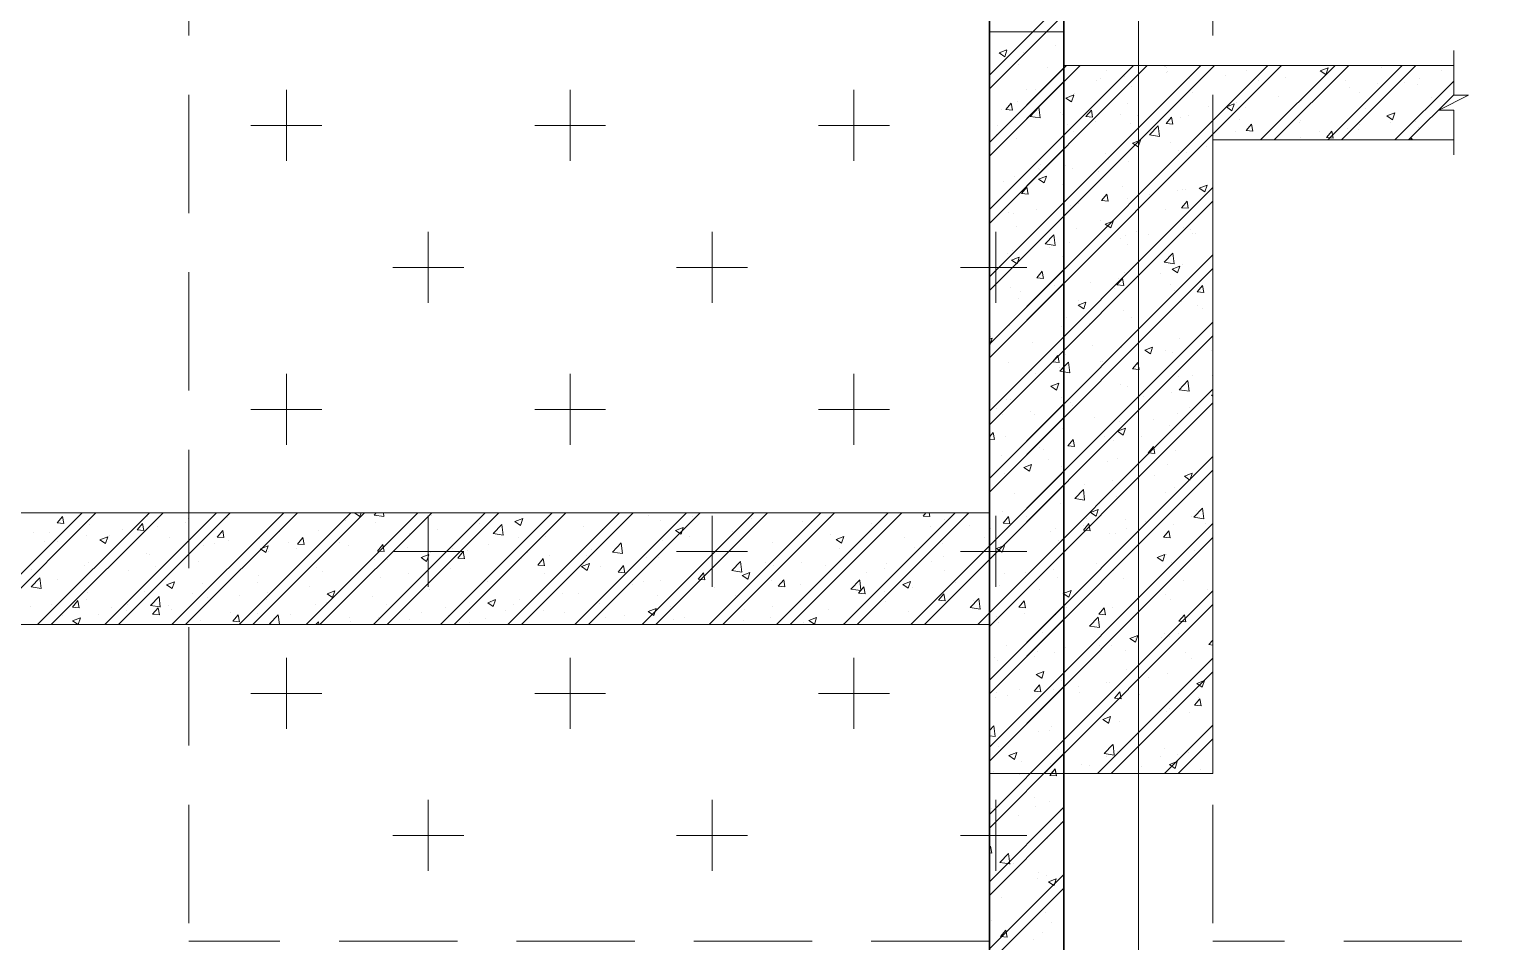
# Model space of a CAD drawing. Header units: millimetres. Extents: x 115500 to 206800, y -6300 to 53700.
# Drawn here: x 135423 to 139391, y 24100 to 26546 of the extents above; entities that cross this region are included whole.
import ezdxf

# ---------------------------------------------------------------- set-up
doc = ezdxf.new("R2010")
doc.units = ezdxf.units.MM
doc.linetypes.add('HIDDEN2', pattern=[4.7625, 3.175, -1.5875])
for name, color, linetype, lineweight in [('NDC_S_BEAM', 3, 'HIDDEN2', 20), ('NDC_S_DIM', 1, 'Continuous', 15), ('NDC_S_HATCH MATERIAL', 8, 'Continuous', 13), ('NDC_S_SLAB', 2, 'Continuous', 20), ('NDC_S_WALL', 6, 'Continuous', 35)]:
    doc.layers.add(name, color=color, linetype=linetype, lineweight=lineweight)

msp = doc.modelspace()

# ---------------------------------------------------------------- linework, layer by layer
at = {"layer": 'NDC_S_BEAM', "ltscale": 100}
for p, q in [((135850, 27800), (135850, 24100)), ((138000, 27800), (138000, 24100)), ((138600, 27800), (138600, 24100)), ((138000, 24100), (135850, 24100)), ((141650, 24100), (138600, 24100))]:
    msp.add_line(p, q, dxfattribs=at)
at = {"layer": 'NDC_S_DIM', "ltscale": 100}
for p, q in [((138200, 26539.8), (138000, 26539.8)), ((138000, 26539.8), (138000, 25249.8)), ((138200, 26449.8), (138200, 26539.8)), ((139246.5, 26369.8), (139246.5, 26489.8)), ((139246.5, 26449.8), (138200, 26449.8)), ((139206.5, 26329.8), (139286.5, 26369.8)), ((139286.5, 26369.8), (139246.5, 26369.8)), ((139246.5, 26329.8), (139206.5, 26329.8)), ((139246.5, 26209.8), (139246.5, 26329.8)), ((138600, 24549.8), (138600, 26249.8)), ((138600, 26249.8), (139246.5, 26249.8)), ((138000, 25249.8), (132500, 25249.8)), ((132300, 24949.8), (138000, 24949.8)), ((138000, 24949.8), (138000, 24549.8)), ((138000, 24549.8), (138600, 24549.8))]:
    msp.add_line(p, q, dxfattribs=at)
at = {"layer": 'NDC_S_HATCH MATERIAL', "linetype": 'Continuous', "ltscale": 100}
for p, q in [((138000, 26423.5), (138200, 26623.5)), ((138000, 26386.7), (138200, 26586.7)), ((138000, 26386.7), (138153, 26539.8)), ((138000, 26423.5), (138116.3, 26539.8)), ((138026, 26483.2), (138047, 26491.3)), ((138026, 26483.2), (138047, 26491.3)), ((138026, 26483.2), (138040.9, 26473.1)), ((138026, 26483.2), (138040.9, 26473.1)), ((138040.9, 26473), (138047, 26491.1)), ((138040.9, 26473), (138047, 26491.1)), ((138064, 26487.3), (138064, 26487.3)), ((138064, 26487.3), (138064, 26487.3)), ((138091.4, 26483.9), (138091.4, 26483.9)), ((138091.4, 26483.9), (138091.4, 26483.9)), ((138177.7, 26502.3), (138177.7, 26502.3)), ((138177.7, 26502.3), (138177.7, 26502.3)), ((138000, 26206.4), (138243.3, 26449.8)), ((138000, 26026.1), (138423.6, 26449.8)), ((138000, 25845.8), (138604, 26449.8)), ((138000, 25665.5), (138784.3, 26449.8)), ((138000, 26243.2), (138206.6, 26449.8)), ((138000, 26062.9), (138386.9, 26449.8)), ((138000, 25882.5), (138567.2, 26449.8)), ((138000, 25702.2), (138747.5, 26449.8)), ((138000, 26243.2), (138200, 26443.2)), ((138079.2, 26452.4), (138079.2, 26452.4)), ((138079.2, 26452.4), (138079.2, 26452.4)), ((138154.7, 26443.6), (138154.7, 26443.6)), ((138154.7, 26443.6), (138154.7, 26443.6)), ((138314.8, 26436.8), (138314.8, 26436.8)), ((138471.1, 26449.8), (138472, 26449.1)), ((138472.1, 26449), (138472.3, 26449.8)), ((138474.3, 26444.2), (138474.3, 26444.2)), ((138475, 26430), (138475, 26430)), ((138476.9, 26433.8), (138476.9, 26433.8)), ((138691, 26436.5), (138691, 26436.5)), ((138727.8, 26249.8), (138927.8, 26449.8)), ((138764.6, 26249.8), (138964.6, 26449.8)), ((138888.3, 26435.1), (138909.3, 26443.2)), ((138888.3, 26435.1), (138903.2, 26425.1)), ((138896.1, 26438.3), (138896.1, 26438.3)), ((138903.2, 26425), (138909.3, 26443.1)), ((138908.1, 26249.8), (139108.1, 26449.8)), ((138944.9, 26249.8), (139144.9, 26449.8)), ((139052.3, 26443.3), (139052.3, 26443.3)), ((139212.5, 26436.5), (139212.5, 26436.5)), ((138000, 26206.4), (138200, 26406.4)), ((138288.2, 26408.9), (138288.2, 26408.9)), ((138299.4, 26414.1), (138299.4, 26414.1)), ((138363.3, 26418.8), (138363.3, 26418.8)), ((138381.1, 26392.9), (138381.1, 26392.9)), ((138536.9, 26415.4), (138536.9, 26415.4)), ((138635.1, 26423.3), (138635.1, 26423.3)), ((138721.2, 26408.3), (138721.2, 26408.3)), ((138795.3, 26416.5), (138795.3, 26416.5)), ((138955.4, 26409.7), (138955.4, 26409.7)), ((138965.7, 26390.2), (138965.7, 26390.2)), ((139040.8, 26400.1), (139040.8, 26400.1)), ((139088.5, 26249.8), (139246.5, 26407.7)), ((139115.6, 26403), (139115.6, 26403)), ((139148.7, 26399.4), (139148.7, 26399.4)), ((139154.4, 26415), (139154.4, 26415)), ((136112.2, 26193.8), (136112.2, 26384.2)), ((136874.2, 26193.8), (136874.2, 26384.2)), ((137636.2, 26193.8), (137636.2, 26384.2)), ((138044, 26331.5), (138058.5, 26348.7)), ((138044, 26331.5), (138058.5, 26348.7)), ((138061.9, 26329.8), (138058.5, 26348.6)), ((138061.9, 26329.8), (138058.5, 26348.6)), ((138075.5, 26352.5), (138075.5, 26352.5)), ((138075.5, 26352.5), (138075.5, 26352.5)), ((138098.7, 26384), (138098.7, 26384)), ((138098.7, 26384), (138098.7, 26384)), ((138124.4, 26384.1), (138124.4, 26384.1)), ((138124.4, 26384.1), (138124.4, 26384.1)), ((138205.1, 26362.4), (138226.1, 26370.5)), ((138205.1, 26362.4), (138220, 26352.3)), ((138220, 26352.2), (138226.1, 26370.4)), ((138229.6, 26373.7), (138229.6, 26373.7)), ((138371.3, 26348.3), (138371.3, 26348.3)), ((138546.2, 26378.3), (138546.2, 26378.3)), ((138662.6, 26350.3), (138662.6, 26350.3)), ((138776.2, 26365.2), (138776.2, 26365.2)), ((138838.8, 26355.8), (138838.8, 26355.8)), ((138994.7, 26378.3), (138994.7, 26378.3)), ((139125.2, 26249.8), (139246.5, 26371)), ((139185.7, 26363.4), (139185.7, 26363.4)), ((138031.8, 26331.4), (138031.8, 26331.4)), ((138031.8, 26331.4), (138031.8, 26331.4)), ((138044, 26331.5), (138061.9, 26329.9)), ((138044, 26331.5), (138061.9, 26329.9)), ((138109.5, 26313.2), (138132.9, 26337.5)), ((138109.5, 26313.2), (138132.9, 26337.5)), ((138109.5, 26313.2), (138136.2, 26309)), ((138109.5, 26313.2), (138136.2, 26309)), ((138136.2, 26308.9), (138132.9, 26337.4)), ((138136.2, 26308.9), (138132.9, 26337.4)), ((138191.9, 26324.6), (138191.9, 26324.6)), ((138191.9, 26324.6), (138191.9, 26324.6)), ((138196.3, 26318.2), (138196.3, 26318.2)), ((138196.3, 26318.2), (138196.3, 26318.2)), ((138259.2, 26312.6), (138273.6, 26329.9)), ((138259.2, 26312.6), (138277.1, 26311.1)), ((138277.1, 26311), (138273.7, 26329.8)), ((138352.1, 26317.8), (138352.1, 26317.8)), ((138398, 26315.4), (138398, 26315.4)), ((138474.3, 26293.8), (138488.8, 26311)), ((138492.3, 26292.1), (138488.8, 26310.9)), ((138512.2, 26311.1), (138512.2, 26311.1)), ((138533.3, 26315.5), (138533.3, 26315.5)), ((138587.5, 26340.4), (138587.5, 26340.4)), ((138636.2, 26338.4), (138657.2, 26346.4)), ((138636.2, 26338.4), (138651.1, 26328.3)), ((138651.1, 26328.2), (138657.2, 26346.3)), ((138687.3, 26336.6), (138687.3, 26336.6)), ((139010.7, 26333.4), (139010.7, 26333.4)), ((139067.3, 26314.4), (139088.3, 26322.4)), ((139067.3, 26314.4), (139082.3, 26304.3)), ((139082.3, 26304.2), (139088.4, 26322.3)), ((136017, 26289), (136207.5, 26289)), ((136779, 26289), (136969.5, 26289)), ((137541, 26289), (137731.5, 26289)), ((138021.3, 26288.2), (138021.3, 26288.2)), ((138021.3, 26288.2), (138021.3, 26288.2)), ((138209.3, 26290.6), (138209.3, 26290.6)), ((138225.9, 26273.8), (138225.9, 26273.8)), ((138284.4, 26300.5), (138284.4, 26300.5)), ((138377.5, 26293), (138377.5, 26293)), ((138429.7, 26263.5), (138453, 26287.8)), ((138456.4, 26259.3), (138453.1, 26287.8)), ((138474.3, 26293.8), (138492.3, 26292.2)), ((138660.8, 26273.3), (138660.8, 26273.3)), ((138672.3, 26304.3), (138672.3, 26304.3)), ((138689.5, 26275), (138704, 26292.2)), ((138689.5, 26275), (138707.5, 26273.4)), ((138707.5, 26273.3), (138704, 26292.1)), ((138832.5, 26297.5), (138832.5, 26297.5)), ((138835.7, 26303.3), (138835.7, 26303.3)), ((138886.7, 26271.9), (138886.7, 26271.9)), ((138904.7, 26256.2), (138919.2, 26273.4)), ((138922.7, 26254.5), (138919.2, 26273.3)), ((138961.8, 26281.7), (138961.8, 26281.7)), ((138991, 26278.4), (138991, 26278.4)), ((138992.6, 26290.8), (138992.6, 26290.8)), ((139075.5, 26296.7), (139075.5, 26296.7)), ((139145, 26299.6), (139145, 26299.6)), ((139152.8, 26284), (139152.8, 26284)), ((138000, 26062.9), (138200, 26262.9)), ((138019.8, 26265.7), (138019.8, 26265.7)), ((138019.8, 26265.7), (138019.8, 26265.7)), ((138071.9, 26252.7), (138071.9, 26252.7)), ((138071.9, 26252.7), (138071.9, 26252.7)), ((138384.1, 26241.6), (138405.1, 26249.7)), ((138384.1, 26241.6), (138399.1, 26231.6)), ((138399.1, 26231.4), (138405.2, 26249.6)), ((138429.7, 26263.5), (138456.4, 26259.4)), ((138485.8, 26243.3), (138485.8, 26243.3)), ((138583.7, 26232), (138583.7, 26232)), ((138835.2, 26255.9), (138835.2, 26255.9)), ((138904.7, 26256.2), (138922.6, 26254.6)), ((139130.3, 26249.8), (139134.3, 26254.6)), ((139135.2, 26249.8), (139134.4, 26254.5)), ((138000, 26026.1), (138200, 26226.1)), ((138310.9, 26213.2), (138310.9, 26213.2)), ((138319.1, 26197.1), (138319.1, 26197.1)), ((138373.8, 26193.1), (138373.8, 26193.1)), ((138508.6, 26222.1), (138508.6, 26222.1)), ((138529.6, 26215.6), (138529.6, 26215.6)), ((138068.3, 26152.8), (138068.3, 26152.8)), ((138068.3, 26152.8), (138068.3, 26152.8)), ((138130.4, 26172.3), (138130.4, 26172.3)), ((138130.4, 26172.3), (138130.4, 26172.3)), ((138132.1, 26144.9), (138153.1, 26152.9)), ((138132.1, 26144.9), (138153.1, 26152.9)), ((138133.5, 26171.3), (138133.5, 26171.3)), ((138133.5, 26171.3), (138133.5, 26171.3)), ((138135.9, 26183.2), (138135.9, 26183.2)), ((138135.9, 26183.2), (138135.9, 26183.2)), ((138147, 26134.7), (138153.1, 26152.8)), ((138147, 26134.7), (138153.1, 26152.8)), ((138205.5, 26182.2), (138205.5, 26182.2)), ((138222.3, 26173.9), (138222.3, 26173.9)), ((138293.6, 26164.5), (138293.6, 26164.5)), ((138453.8, 26157.8), (138453.8, 26157.8)), ((138000, 25521.9), (138600, 26121.9)), ((138036.6, 26137.8), (138036.6, 26137.8)), ((138036.6, 26137.8), (138036.6, 26137.8)), ((138085.6, 26105.8), (138100.1, 26123)), ((138085.6, 26105.8), (138100.1, 26123)), ((138103.6, 26104.1), (138100.1, 26122.9)), ((138103.6, 26104.1), (138100.1, 26122.9)), ((138132.1, 26144.9), (138147, 26134.8)), ((138132.1, 26144.9), (138147, 26134.8)), ((138196.7, 26131), (138196.7, 26131)), ((138196.7, 26131), (138196.7, 26131)), ((138356.9, 26124.2), (138356.9, 26124.2)), ((138504.7, 26113.6), (138504.7, 26113.6)), ((138517, 26117.5), (138517, 26117.5)), ((138526, 26115.7), (138526, 26115.7)), ((138563.2, 26120.8), (138584.2, 26128.9)), ((138563.2, 26120.8), (138578.1, 26110.8)), ((138578.1, 26110.7), (138584.2, 26128.8)), ((138000, 25485.2), (138600, 26085.2)), ((138000, 25882.5), (138200, 26082.5)), ((138085.6, 26105.8), (138103.5, 26104.2)), ((138085.6, 26105.8), (138103.5, 26104.2)), ((138218.6, 26074), (138218.6, 26074)), ((138240.2, 26078.8), (138240.2, 26078.8)), ((138300.8, 26087), (138315.3, 26104.2)), ((138300.8, 26087), (138318.7, 26085.4)), ((138318.7, 26085.3), (138315.3, 26104.1)), ((138370.2, 26093.3), (138370.2, 26093.3)), ((138429.6, 26103.7), (138429.6, 26103.7)), ((138516, 26068.2), (138530.4, 26085.4)), ((138533.9, 26066.5), (138530.5, 26085.3)), ((138000, 25845.8), (138200, 26045.8)), ((138051.4, 26054), (138051.4, 26054)), ((138051.4, 26054), (138051.4, 26054)), ((138064.6, 26052.9), (138064.6, 26052.9)), ((138064.6, 26052.9), (138064.6, 26052.9)), ((138126.5, 26063.8), (138126.5, 26063.8)), ((138126.5, 26063.8), (138126.5, 26063.8)), ((138298.5, 26034.2), (138298.5, 26034.2)), ((138311.1, 26024.1), (138332.1, 26032.1)), ((138326.1, 26013.9), (138332.2, 26032)), ((138473.4, 26064.3), (138473.4, 26064.3)), ((138516, 26068.2), (138533.9, 26066.6)), ((136493.2, 25812.8), (136493.2, 26003.2)), ((137255.2, 25812.8), (137255.2, 26003.2)), ((138017.2, 25812.8), (138017.2, 26003.2)), ((138073.8, 26018.8), (138073.8, 26018.8)), ((138073.8, 26018.8), (138073.8, 26018.8)), ((138123.5, 26004.2), (138123.5, 26004.2)), ((138123.5, 26004.2), (138123.5, 26004.2)), ((138149.3, 25971.3), (138172.6, 25995.6)), ((138149.3, 25971.3), (138172.6, 25995.6)), ((138176, 25967), (138172.7, 25995.5)), ((138176, 25967), (138172.7, 25995.5)), ((138233.9, 26012), (138233.9, 26012)), ((138311.1, 26024.1), (138326.1, 26014)), ((138366.5, 25993.4), (138366.5, 25993.4)), ((138394.1, 26005.3), (138394.1, 26005.3)), ((138425.8, 25995.3), (138425.8, 25995.3)), ((138522.3, 26015.9), (138522.3, 26015.9)), ((138539.4, 26010.3), (138539.4, 26010.3)), ((138545.3, 25998.4), (138545.3, 25998.4)), ((138554.2, 25998.5), (138554.2, 25998.5)), ((138061, 25953.1), (138061, 25953.1)), ((138061, 25953.1), (138061, 25953.1)), ((138149.3, 25971.3), (138176, 25967.1)), ((138149.3, 25971.3), (138176, 25967.1)), ((138161.2, 25960.5), (138161.2, 25960.5)), ((138161.2, 25960.5), (138161.2, 25960.5)), ((138215, 25974.2), (138215, 25974.2)), ((138350.7, 25985.4), (138350.7, 25985.4)), ((138370.4, 25968.4), (138370.4, 25968.4)), ((138000, 25341.6), (138600, 25941.6)), ((138047.6, 25945.5), (138047.6, 25945.5)), ((138047.6, 25945.5), (138047.6, 25945.5)), ((138059.1, 25927.3), (138080.1, 25935.4)), ((138059.1, 25927.3), (138080.1, 25935.4)), ((138059.1, 25927.3), (138074, 25917.3)), ((138059.1, 25927.3), (138074, 25917.3)), ((138074, 25917.1), (138080.1, 25935.3)), ((138074, 25917.1), (138080.1, 25935.3)), ((138195.4, 25938.3), (138195.4, 25938.3)), ((138195.4, 25938.3), (138195.4, 25938.3)), ((138469.4, 25921.6), (138492.8, 25946)), ((138469.4, 25921.6), (138496.1, 25917.5)), ((138496.1, 25917.4), (138492.8, 25945.9)), ((138518.7, 25916), (138518.7, 25916)), ((136398, 25908), (136588.5, 25908)), ((137160, 25908), (137350.5, 25908)), ((137922, 25908), (138100, 25908)), ((138000, 25304.9), (138600, 25904.9)), ((138000, 25702.2), (138200, 25902.2)), ((138020.5, 25908.3), (138020.5, 25908.3)), ((138020.5, 25908.3), (138020.5, 25908.3)), ((138127.2, 25880.1), (138141.7, 25897.4)), ((138127.2, 25880.1), (138141.7, 25897.4)), ((138127.2, 25880.1), (138145.2, 25878.6)), ((138127.2, 25880.1), (138145.2, 25878.6)), ((138145.2, 25878.5), (138141.7, 25897.3)), ((138145.2, 25878.5), (138141.7, 25897.3)), ((138211.3, 25874.3), (138211.3, 25874.3)), ((138342.4, 25861.3), (138356.9, 25878.6)), ((138346.9, 25877), (138346.9, 25877)), ((138360.4, 25859.6), (138356.9, 25878.5)), ((138362.9, 25893.5), (138362.9, 25893.5)), ((138460.5, 25891.9), (138460.5, 25891.9)), ((138490.2, 25903.3), (138511.2, 25911.4)), ((138490.2, 25903.3), (138505.1, 25893.2)), ((138505.1, 25893.1), (138511.2, 25911.2)), ((138000, 25665.5), (138200, 25865.5)), ((138015.4, 25865.5), (138015.4, 25865.5)), ((138015.4, 25865.5), (138015.4, 25865.5)), ((138057.3, 25853.2), (138057.3, 25853.2)), ((138057.3, 25853.2), (138057.3, 25853.2)), ((138082.3, 25842.2), (138082.3, 25842.2)), ((138082.3, 25842.2), (138082.3, 25842.2)), ((138175.5, 25858.7), (138175.5, 25858.7)), ((138175.5, 25858.7), (138175.5, 25858.7)), ((138271.8, 25867.1), (138271.8, 25867.1)), ((138310, 25833.3), (138310, 25833.3)), ((138335.7, 25852), (138335.7, 25852)), ((138342.4, 25861.3), (138360.4, 25859.8)), ((138484.9, 25863.4), (138484.9, 25863.4)), ((138495.8, 25845.2), (138495.8, 25845.2)), ((138557.6, 25842.5), (138572.1, 25859.7)), ((138557.6, 25842.5), (138575.5, 25840.9)), ((138575.6, 25840.8), (138572.1, 25859.6)), ((138078.6, 25825.2), (138078.6, 25825.2)), ((138078.6, 25825.2), (138078.6, 25825.2)), ((138135, 25803.3), (138135, 25803.3)), ((138135, 25803.3), (138135, 25803.3)), ((138238.1, 25806.5), (138259.1, 25814.6)), ((138238.1, 25806.5), (138253.1, 25796.5)), ((138238.8, 25818.4), (138238.8, 25818.4)), ((138253.1, 25796.4), (138259.2, 25814.5)), ((138359.2, 25793.6), (138359.2, 25793.6)), ((138398.9, 25811.7), (138398.9, 25811.7)), ((138515, 25816.1), (138515, 25816.1)), ((138559.1, 25804.9), (138559.1, 25804.9)), ((138571.1, 25798.6), (138571.1, 25798.6)), ((137788.5, 24949.8), (138600, 25761.3)), ((138053.7, 25753.3), (138053.7, 25753.3)), ((138053.7, 25753.3), (138053.7, 25753.3)), ((138207.7, 25774.4), (138207.7, 25774.4)), ((138268, 25758.7), (138268, 25758.7)), ((138381.6, 25773.6), (138381.6, 25773.6)), ((137825.2, 24949.8), (138600, 25724.5)), ((138000, 25521.9), (138200, 25721.9)), ((138000, 25715.1), (138007.1, 25717.8)), ((138000, 25715.1), (138007.1, 25717.8)), ((138001, 25699.6), (138007.1, 25717.7)), ((138001, 25699.6), (138007.1, 25717.7)), ((138003.4, 25723.8), (138003.4, 25723.8)), ((138003.4, 25723.8), (138003.4, 25723.8)), ((138192.9, 25748.8), (138192.9, 25748.8)), ((138192.9, 25748.8), (138192.9, 25748.8)), ((138511.4, 25716.3), (138511.4, 25716.3)), ((138000, 25700.4), (138001, 25699.7)), ((138000, 25700.4), (138001, 25699.7)), ((138000, 25485.2), (138200, 25685.2)), ((138115.8, 25706.2), (138115.8, 25706.2)), ((138115.8, 25706.2), (138115.8, 25706.2)), ((138204, 25674.6), (138204, 25674.6)), ((138276, 25699.5), (138276, 25699.5)), ((138355.6, 25693.8), (138355.6, 25693.8)), ((138417.2, 25685.7), (138438.2, 25693.8)), ((138417.2, 25685.7), (138432.1, 25675.7)), ((138432.2, 25675.6), (138438.2, 25693.7)), ((138436.1, 25692.7), (138436.1, 25692.7)), ((138472.6, 25684.4), (138472.6, 25684.4)), ((138492.1, 25680.2), (138492.1, 25680.2)), ((138567.2, 25690.1), (138567.2, 25690.1)), ((138596.3, 25685.9), (138596.3, 25685.9)), ((138050, 25653.5), (138050, 25653.5)), ((138050, 25653.5), (138050, 25653.5)), ((138168.9, 25654.5), (138183.3, 25671.7)), ((138168.9, 25654.5), (138183.3, 25671.7)), ((138168.9, 25654.5), (138186.8, 25652.9)), ((138168.9, 25654.5), (138186.8, 25652.9)), ((138186.8, 25652.8), (138183.4, 25671.6)), ((138186.8, 25652.8), (138183.4, 25671.6)), ((138189, 25629.4), (138212.4, 25653.7)), ((138189, 25629.4), (138200, 25640.8)), ((138189.1, 25640.3), (138189.1, 25640.3)), ((138189.1, 25640.3), (138189.1, 25640.3)), ((138215.7, 25625.1), (138212.4, 25653.6)), ((138297.6, 25654.3), (138297.6, 25654.3)), ((138302.7, 25655.3), (138302.7, 25655.3)), ((138384, 25635.7), (138398.5, 25652.9)), ((138384, 25635.7), (138402, 25634.1)), ((138402, 25634), (138398.5, 25652.8)), ((136112.2, 25431.8), (136112.2, 25622.2)), ((136874.2, 25431.8), (136874.2, 25622.2)), ((137636.2, 25431.8), (137636.2, 25622.2)), ((138113.9, 25630.4), (138113.9, 25630.4)), ((138113.9, 25630.4), (138113.9, 25630.4)), ((138122.6, 25624.3), (138122.6, 25624.3)), ((138122.6, 25624.3), (138122.6, 25624.3)), ((138165.1, 25589), (138186.2, 25597.1)), ((138165.1, 25589), (138186.2, 25597.1)), ((138180.1, 25578.8), (138186.2, 25596.9)), ((138180.1, 25578.8), (138186.2, 25596.9)), ((138189, 25629.4), (138215.7, 25625.2)), ((138189, 25629.4), (138200, 25627.7)), ((138507.7, 25616.4), (138507.7, 25616.4)), ((138509.2, 25579.7), (138532.6, 25604.1)), ((138535.9, 25575.5), (138532.6, 25604)), ((138544.4, 25618.5), (138544.4, 25618.5)), ((138599.2, 25616.8), (138600, 25617.8)), ((138599.2, 25616.8), (138600, 25616.8)), ((137968.8, 24949.8), (138600, 25581)), ((138165.1, 25589), (138180.1, 25578.9)), ((138165.1, 25589), (138180.1, 25578.9)), ((138194.5, 25558.4), (138194.5, 25558.4)), ((138194.5, 25558.4), (138194.5, 25558.4)), ((138200.4, 25574.7), (138200.4, 25574.7)), ((138351.9, 25593.9), (138351.9, 25593.9)), ((138369.5, 25588.5), (138369.5, 25588.5)), ((138413.2, 25561.9), (138413.2, 25561.9)), ((138488.3, 25571.8), (138488.3, 25571.8)), ((138509.2, 25579.7), (138535.9, 25575.6)), ((138596.3, 25565), (138600, 25566.4)), ((138596.3, 25565), (138600, 25562.5)), ((136017, 25527), (136207.5, 25527)), ((136779, 25527), (136969.5, 25527)), ((137541, 25527), (137731.5, 25527)), ((138000, 24944.2), (138600, 25544.2)), ((138000, 25341.6), (138200, 25541.6)), ((138019.6, 25528.4), (138019.6, 25528.4)), ((138019.6, 25528.4), (138019.6, 25528.4)), ((138046.4, 25553.6), (138046.4, 25553.6)), ((138046.4, 25553.6), (138046.4, 25553.6)), ((138057.4, 25552.9), (138057.4, 25552.9)), ((138057.4, 25552.9), (138057.4, 25552.9)), ((138110.1, 25522), (138110.1, 25522)), ((138110.1, 25522), (138110.1, 25522)), ((138217.6, 25546.2), (138217.6, 25546.2)), ((138223.7, 25537), (138223.7, 25537)), ((138377.7, 25539.4), (138377.7, 25539.4)), ((138504.1, 25516.5), (138504.1, 25516.5)), ((138537.9, 25532.6), (138537.9, 25532.6)), ((138000, 25304.9), (138200, 25504.9)), ((138035, 25512.1), (138035, 25512.1)), ((138035, 25512.1), (138035, 25512.1)), ((138120.7, 25512.6), (138120.7, 25512.6)), ((138120.7, 25512.6), (138120.7, 25512.6)), ((138280.8, 25505.9), (138280.8, 25505.9)), ((138344.2, 25468.2), (138365.2, 25476.3)), ((138348.3, 25494), (138348.3, 25494)), ((138359.2, 25458), (138365.2, 25476.2)), ((138441, 25499.1), (138441, 25499.1)), ((138484.1, 25483.5), (138484.1, 25483.5)), ((138000, 25453.2), (138009.8, 25464.9)), ((138000, 25453.2), (138009.8, 25464.9)), ((138000, 25447.2), (138013.2, 25446.1)), ((138000, 25447.2), (138013.2, 25446.1)), ((138013.3, 25446), (138009.8, 25464.8)), ((138013.3, 25446), (138009.8, 25464.8)), ((138042.7, 25453.7), (138042.7, 25453.7)), ((138042.7, 25453.7), (138042.7, 25453.7)), ((138196.7, 25474.8), (138196.7, 25474.8)), ((138196.7, 25474.8), (138196.7, 25474.8)), ((138210.5, 25428.8), (138225, 25446.1)), ((138228.4, 25427.2), (138225, 25446)), ((138309.1, 25453.5), (138309.1, 25453.5)), ((138334.3, 25443.6), (138334.3, 25443.6)), ((138344.2, 25468.2), (138359.1, 25458.1)), ((138409.4, 25453.5), (138409.4, 25453.5)), ((138523, 25468.4), (138523, 25468.4)), ((138000, 24800.7), (138600, 25400.7)), ((138031.2, 25403.7), (138031.2, 25403.7)), ((138031.2, 25403.7), (138031.2, 25403.7)), ((138134.1, 25423.4), (138134.1, 25423.4)), ((138134.1, 25423.4), (138134.1, 25423.4)), ((138144.8, 25418.6), (138144.8, 25418.6)), ((138144.8, 25418.6), (138144.8, 25418.6)), ((138210.5, 25428.8), (138228.4, 25427.3)), ((138425.7, 25410), (138440.1, 25427.2)), ((138425.7, 25410), (138443.6, 25408.4)), ((138443.6, 25408.3), (138440.2, 25427.1)), ((138500.4, 25416.7), (138500.4, 25416.7)), ((138000, 24763.9), (138600, 25363.9)), ((138000, 25161.3), (138200, 25361.3)), ((138092.2, 25371.4), (138113.2, 25379.5)), ((138092.2, 25371.4), (138113.2, 25379.5)), ((138092.2, 25371.4), (138107.1, 25361.4)), ((138092.2, 25371.4), (138107.1, 25361.4)), ((138107.1, 25361.3), (138113.2, 25379.4)), ((138107.1, 25361.3), (138113.2, 25379.4)), ((138157.9, 25393.7), (138157.9, 25393.7)), ((138157.9, 25393.7), (138157.9, 25393.7)), ((138193.1, 25375), (138193.1, 25375)), ((138193.1, 25375), (138193.1, 25375)), ((138318, 25386.9), (138318, 25386.9)), ((138344.6, 25394.2), (138344.6, 25394.2)), ((138478.2, 25380.2), (138478.2, 25380.2)), ((138000, 25124.5), (138200, 25324.5)), ((138039.1, 25353.8), (138039.1, 25353.8)), ((138039.1, 25353.8), (138039.1, 25353.8)), ((138255.4, 25325.3), (138255.4, 25325.3)), ((138330.5, 25335.2), (138330.5, 25335.2)), ((138444.1, 25350.1), (138444.1, 25350.1)), ((138496.8, 25316.8), (138496.8, 25316.8)), ((138523.3, 25347.4), (138544.3, 25355.5)), ((138523.3, 25347.4), (138538.2, 25337.4)), ((138538.2, 25337.2), (138544.3, 25355.4)), ((138065.9, 25300.3), (138065.9, 25300.3)), ((138065.9, 25300.3), (138065.9, 25300.3)), ((138228.8, 25287.5), (138252.2, 25311.8)), ((138228.8, 25287.5), (138255.5, 25283.3)), ((138255.5, 25283.2), (138252.2, 25311.7)), ((138341, 25294.3), (138341, 25294.3)), ((138471.7, 25304.5), (138471.7, 25304.5)), ((135264.1, 24949.8), (135564.1, 25249.8)), ((135300.8, 24949.8), (135600.8, 25249.8)), ((135444.4, 24949.8), (135744.4, 25249.8)), ((135481.1, 24949.8), (135781.1, 25249.8)), ((135496.4, 25222.3), (135510.9, 25239.5)), ((135514.4, 25220.6), (135510.9, 25239.4)), ((135624.7, 24949.8), (135924.7, 25249.8)), ((135661.5, 24949.8), (135961.5, 25249.8)), ((135739.5, 25239.5), (135739.5, 25239.5)), ((135805, 24949.8), (136105, 25249.8)), ((135841.8, 24949.8), (136141.8, 25249.8)), ((135954.6, 25238.2), (135954.6, 25238.2)), ((135985.3, 24949.8), (136285.3, 25249.8)), ((136022.1, 24949.8), (136322.1, 25249.8)), ((136165.6, 24949.8), (136465.6, 25249.8)), ((136202.4, 24949.8), (136502.4, 25249.8)), ((136295, 25249.8), (136309.5, 25239.9)), ((136309.5, 25239.8), (136312.9, 25249.8)), ((136346, 24949.8), (136646, 25249.8)), ((136347.6, 25243.5), (136353.5, 25249.8)), ((136347.6, 25243.5), (136374.2, 25239.4)), ((136374.3, 25239.3), (136373, 25249.8)), ((136382.7, 24949.8), (136682.7, 25249.8)), ((136493.2, 25050.8), (136493.2, 25241.2)), ((136502.8, 25242.8), (136502.8, 25242.8)), ((136526.3, 24949.8), (136826.3, 25249.8)), ((136563, 24949.8), (136863, 25249.8)), ((136706.6, 24949.8), (137006.6, 25249.8)), ((136743.3, 24949.8), (137043.3, 25249.8)), ((136821.5, 25244.4), (136821.5, 25244.4)), ((136886.9, 24949.8), (137186.9, 25249.8)), ((136923.6, 24949.8), (137223.6, 25249.8)), ((137041.7, 25247.5), (137041.7, 25247.5)), ((137067.2, 24949.8), (137367.2, 25249.8)), ((137084.4, 25243.2), (137084.4, 25243.2)), ((137104, 24949.8), (137404, 25249.8)), ((137201.8, 25240.7), (137201.8, 25240.7)), ((137247.5, 24949.8), (137547.5, 25249.8)), ((137255.2, 25050.8), (137255.2, 25241.2)), ((137270.3, 25249.3), (137270.3, 25249.3)), ((137284.3, 24949.8), (137584.3, 25249.8)), ((137427.8, 24949.8), (137727.8, 25249.8)), ((137464.6, 24949.8), (137764.6, 25249.8)), ((137608.1, 24949.8), (137908.1, 25249.8)), ((137644.9, 24949.8), (137944.9, 25249.8)), ((137821.8, 25240.8), (137829.3, 25249.8)), ((137821.8, 25240.8), (137839.7, 25239.3)), ((137839.7, 25239.2), (137837.8, 25249.8)), ((137939.3, 25247.2), (137939.3, 25247.2)), ((138017.2, 25050.8), (138017.2, 25241.2)), ((138035.4, 25254), (138035.4, 25254)), ((138035.4, 25254), (138035.4, 25254)), ((138036.9, 25222), (138051.4, 25239.2)), ((138036.9, 25222), (138051.4, 25239.2)), ((138054.9, 25220.3), (138051.4, 25239.1)), ((138054.9, 25220.3), (138051.4, 25239.1)), ((138099.5, 25240.4), (138099.5, 25240.4)), ((138099.5, 25240.4), (138099.5, 25240.4)), ((138121.8, 25244.4), (138121.8, 25244.4)), ((138121.8, 25244.4), (138121.8, 25244.4)), ((138189.5, 25275.1), (138189.5, 25275.1)), ((138189.5, 25275.1), (138189.5, 25275.1)), ((138271.2, 25250.7), (138292.2, 25258.7)), ((138271.2, 25250.7), (138286.1, 25240.6)), ((138286.2, 25240.5), (138292.2, 25258.6)), ((138296.7, 25274.5), (138296.7, 25274.5)), ((138543.6, 25238.6), (138543.6, 25238.6)), ((138549, 25237.8), (138572.4, 25262.2)), ((138549, 25237.8), (138575.7, 25233.7)), ((138554.6, 25256.7), (138554.6, 25256.7)), ((138575.7, 25233.6), (138572.4, 25262.1)), ((135432.1, 25197.8), (135432.1, 25197.8)), ((135496.4, 25222.3), (135514.4, 25220.7)), ((135583.7, 25217), (135583.7, 25217)), ((135673.3, 25203.9), (135673.3, 25203.9)), ((135711.6, 25203.4), (135726.1, 25220.7)), ((135711.6, 25203.4), (135729.5, 25201.9)), ((135729.6, 25201.8), (135726.1, 25220.6)), ((135765.9, 25213.4), (135765.9, 25213.4)), ((135841, 25223.3), (135841, 25223.3)), ((135848.2, 25233.9), (135848.2, 25233.9)), ((135926.8, 25184.6), (135941.2, 25201.8)), ((135944.7, 25182.9), (135941.3, 25201.7)), ((136095.1, 25198.1), (136095.1, 25198.1)), ((136197.2, 25202.4), (136197.2, 25202.4)), ((136270, 25228.1), (136270, 25228.1)), ((136351.2, 25223.6), (136351.2, 25223.6)), ((136518.5, 25204.5), (136518.5, 25204.5)), ((136632.1, 25219.5), (136632.1, 25219.5)), ((136667.7, 25193.9), (136691.1, 25218.2)), ((136694.4, 25189.6), (136691.1, 25218.1)), ((136725.7, 25226), (136746.7, 25234)), ((136725.7, 25226), (136740.7, 25215.9)), ((136740.7, 25215.8), (136746.8, 25233.9)), ((136909.5, 25213.2), (136909.5, 25213.2)), ((136960.5, 25205.7), (136960.5, 25205.7)), ((137116.3, 25228.2), (137116.3, 25228.2)), ((137156.9, 25202), (137177.9, 25210)), ((137156.9, 25202), (137171.8, 25191.9)), ((137171.8, 25191.8), (137177.9, 25209.9)), ((137309.5, 25200.7), (137309.5, 25200.7)), ((137362, 25233.9), (137362, 25233.9)), ((137499, 25225.7), (137499, 25225.7)), ((137522.1, 25227.2), (137522.1, 25227.2)), ((137574.1, 25235.6), (137574.1, 25235.6)), ((137682.3, 25220.4), (137682.3, 25220.4)), ((137728.1, 25212.3), (137728.1, 25212.3)), ((137842.4, 25213.6), (137842.4, 25213.6)), ((137879.6, 25231.5), (137879.6, 25231.5)), ((137946.8, 25214.4), (137946.8, 25214.4)), ((138000, 24620.4), (138600, 25220.4)), ((138002.6, 25206.9), (138002.6, 25206.9)), ((138002.6, 25206.9), (138002.6, 25206.9)), ((138036.9, 25222), (138054.9, 25220.4)), ((138036.9, 25222), (138054.9, 25220.4)), ((138162.7, 25200.1), (138162.7, 25200.1)), ((138162.7, 25200.1), (138162.7, 25200.1)), ((138176.5, 25206.9), (138176.5, 25206.9)), ((138176.5, 25206.9), (138176.5, 25206.9)), ((138251.6, 25216.8), (138251.6, 25216.8)), ((138252.1, 25203.2), (138266.6, 25220.4)), ((138252.1, 25203.2), (138270.1, 25201.6)), ((138259.6, 25233.6), (138259.6, 25233.6)), ((138270.1, 25201.5), (138266.6, 25220.3)), ((138365.2, 25231.8), (138365.2, 25231.8)), ((138368.6, 25208.6), (138368.6, 25208.6)), ((138419.8, 25226.9), (138419.8, 25226.9)), ((138467.3, 25184.4), (138481.8, 25201.6)), ((138485.2, 25182.7), (138481.8, 25201.5)), ((138493.2, 25216.9), (138493.2, 25216.9)), ((138579.9, 25220.1), (138579.9, 25220.1)), ((135462.8, 25173.5), (135462.8, 25173.5)), ((135477.4, 25196.2), (135477.4, 25196.2)), ((135498.3, 25173.8), (135498.3, 25173.8)), ((135576.4, 25188.4), (135576.4, 25188.4)), ((135611.4, 25177.3), (135632.4, 25185.3)), ((135611.4, 25177.3), (135626.3, 25167.2)), ((135626.3, 25167.1), (135632.4, 25185.2)), ((135637.6, 25189.4), (135637.6, 25189.4)), ((135797.7, 25182.6), (135797.7, 25182.6)), ((135889.9, 25160.7), (135889.9, 25160.7)), ((135920.1, 25168), (135920.1, 25168)), ((135926.8, 25184.6), (135944.7, 25183)), ((135957.9, 25175.9), (135957.9, 25175.9)), ((136041.4, 25179.9), (136041.4, 25179.9)), ((136042.5, 25153.2), (136063.5, 25161.3)), ((136057.5, 25143.1), (136063.6, 25161.2)), ((136118, 25169.1), (136118, 25169.1)), ((136142, 25165.8), (136156.4, 25183)), ((136142, 25165.8), (136159.9, 25164.2)), ((136159.9, 25164.1), (136156.4, 25182.9)), ((136253.9, 25169.7), (136253.9, 25169.7)), ((136278.2, 25162.3), (136278.2, 25162.3)), ((136357.1, 25146.9), (136371.6, 25164.2)), ((136375.1, 25145.3), (136371.6, 25164.1)), ((136443.4, 25194.6), (136443.4, 25194.6)), ((136654.9, 25165.4), (136654.9, 25165.4)), ((136667.7, 25193.9), (136694.4, 25189.7)), ((136734.5, 25183.2), (136734.5, 25183.2)), ((136809, 25186.5), (136809, 25186.5)), ((136987.9, 25144.2), (137011.3, 25168.6)), ((137014.6, 25140), (137011.3, 25168.5)), ((137120.8, 25175.9), (137120.8, 25175.9)), ((137195.9, 25185.8), (137195.9, 25185.8)), ((137418.2, 25168.7), (137418.2, 25168.7)), ((137574, 25191.2), (137574, 25191.2)), ((137588, 25177.9), (137609, 25186)), ((137588, 25177.9), (137602.9, 25167.9)), ((137603, 25167.8), (137609, 25185.9)), ((137771.8, 25184.4), (137771.8, 25184.4)), ((137873.4, 25167), (137873.4, 25167)), ((137987, 25182), (137987, 25182)), ((138000, 24583.6), (138600, 25183.6)), ((138000, 24981), (138200, 25181)), ((138019.2, 25153.9), (138040.2, 25162)), ((138019.2, 25153.9), (138040.2, 25162)), ((138034.1, 25143.7), (138040.2, 25161.9)), ((138034.1, 25143.7), (138040.2, 25161.9)), ((138185.8, 25175.2), (138185.8, 25175.2)), ((138185.8, 25175.2), (138185.8, 25175.2)), ((138193.6, 25178.6), (138193.6, 25178.6)), ((138193.6, 25178.6), (138193.6, 25178.6)), ((138322.9, 25193.3), (138322.9, 25193.3)), ((138337.3, 25194.4), (138337.3, 25194.4)), ((138467.3, 25184.4), (138485.2, 25182.8)), ((138483, 25186.6), (138483, 25186.6)), ((135735.8, 25139.6), (135735.8, 25139.6)), ((135745.1, 25138), (135745.1, 25138)), ((135875.7, 25119.9), (135875.7, 25119.9)), ((136042.5, 25153.2), (136057.5, 25143.2)), ((136065.2, 25144.9), (136065.2, 25144.9)), ((136140.3, 25154.7), (136140.3, 25154.7)), ((136347.6, 25123.7), (136347.6, 25123.7)), ((136357.1, 25146.9), (136375.1, 25145.4)), ((136384.6, 25123.1), (136384.6, 25123.1)), ((136398, 25146), (136588.5, 25146)), ((136438.3, 25155.6), (136438.3, 25155.6)), ((136473.7, 25129.2), (136494.7, 25137.3)), ((136473.7, 25129.2), (136488.6, 25119.2)), ((136488.6, 25119), (136494.7, 25137.2)), ((136499.1, 25142.9), (136499.1, 25142.9)), ((136559.5, 25153.1), (136559.5, 25153.1)), ((136572.3, 25128.1), (136586.8, 25145.4)), ((136572.3, 25128.1), (136590.3, 25126.6)), ((136590.3, 25126.4), (136586.8, 25145.3)), ((136598.5, 25148.8), (136598.5, 25148.8)), ((136742.6, 25126.1), (136742.6, 25126.1)), ((136758.6, 25142), (136758.6, 25142)), ((136787.5, 25109.3), (136802, 25126.5)), ((136805.4, 25107.6), (136802, 25126.4)), ((136817.7, 25136), (136817.7, 25136)), ((136918.8, 25135.3), (136918.8, 25135.3)), ((136931.3, 25151), (136931.3, 25151)), ((136987.9, 25144.2), (137014.6, 25140.1)), ((137078.9, 25128.5), (137078.9, 25128.5)), ((137112.7, 25128.3), (137112.7, 25128.3)), ((137160, 25146), (137350.5, 25146)), ((137239, 25121.7), (137239, 25121.7)), ((137266.7, 25149.5), (137266.7, 25149.5)), ((137308.1, 25094.6), (137331.4, 25118.9)), ((137334.8, 25090.3), (137331.5, 25118.8)), ((137421.9, 25124.3), (137421.9, 25124.3)), ((137596.9, 25154.3), (137596.9, 25154.3)), ((137608.8, 25132.2), (137608.8, 25132.2)), ((137798.3, 25157.2), (137798.3, 25157.2)), ((137843.7, 25118.5), (137843.7, 25118.5)), ((137876, 25131.6), (137876, 25131.6)), ((137922, 25146), (138100, 25146)), ((138000, 24944.2), (138200, 25144.2)), ((138018.7, 25148.5), (138018.7, 25148.5)), ((138018.7, 25148.5), (138018.7, 25148.5)), ((138019.2, 25153.9), (138034.1, 25143.8)), ((138019.2, 25153.9), (138034.1, 25143.8)), ((138031.8, 25154.1), (138031.8, 25154.1)), ((138031.8, 25154.1), (138031.8, 25154.1)), ((138450.3, 25129.9), (138471.3, 25137.9)), ((138450.3, 25129.9), (138465.2, 25119.8)), ((138465.2, 25119.7), (138471.3, 25137.8)), ((138475.7, 25138.4), (138475.7, 25138.4)), ((138550.8, 25148.3), (138550.8, 25148.3)), ((135428.5, 25097.9), (135428.5, 25097.9)), ((135570.2, 25108), (135570.2, 25108)), ((135580, 25117.1), (135580, 25117.1)), ((135687, 25095.1), (135687, 25095.1)), ((135762.1, 25105), (135762.1, 25105)), ((136037.7, 25080.1), (136037.7, 25080.1)), ((136193.6, 25102.6), (136193.6, 25102.6)), ((136209.6, 25093.1), (136209.6, 25093.1)), ((136439.5, 25086.2), (136439.5, 25086.2)), ((136553.2, 25101.2), (136553.2, 25101.2)), ((136787.5, 25109.3), (136805.4, 25107.7)), ((136805.3, 25086.6), (136805.3, 25086.6)), ((136904.8, 25105.2), (136925.8, 25113.3)), ((136904.8, 25105.2), (136919.7, 25095.1)), ((136919.8, 25095), (136925.8, 25113.1)), ((136956.8, 25105.8), (136956.8, 25105.8)), ((137002.7, 25090.5), (137017.1, 25107.7)), ((137002.7, 25090.5), (137020.6, 25088.9)), ((137020.6, 25088.8), (137017.2, 25107.6)), ((137217.9, 25071.6), (137232.3, 25088.9)), ((137230.6, 25082.4), (137230.6, 25082.4)), ((137235.8, 25070), (137232.3, 25088.8)), ((137247, 25094.3), (137247, 25094.3)), ((137308.1, 25094.6), (137334.8, 25090.4)), ((137336, 25081.2), (137357, 25089.2)), ((137336, 25081.2), (137350.9, 25071.1)), ((137350.9, 25071), (137357, 25089.1)), ((137399.2, 25115), (137399.2, 25115)), ((137420.1, 25107.4), (137420.1, 25107.4)), ((137495.2, 25117.3), (137495.2, 25117.3)), ((137559.3, 25108.2), (137559.3, 25108.2)), ((137570.4, 25091.3), (137570.4, 25091.3)), ((137668.8, 25088.5), (137668.8, 25088.5)), ((137719.5, 25101.4), (137719.5, 25101.4)), ((137724.4, 25112.4), (137724.4, 25112.4)), ((137879.6, 25094.7), (137879.6, 25094.7)), ((138039.8, 25087.9), (138039.8, 25087.9)), ((138039.8, 25087.9), (138039.8, 25087.9)), ((138097.5, 25088.6), (138097.5, 25088.6)), ((138097.5, 25088.6), (138097.5, 25088.6)), ((138172.6, 25098.5), (138172.6, 25098.5)), ((138172.6, 25098.5), (138172.6, 25098.5)), ((138199.9, 25081.1), (138199.9, 25081.1)), ((138199.9, 25081.1), (138199.9, 25081.1)), ((138286.3, 25113.5), (138286.3, 25113.5)), ((138333.7, 25094.6), (138333.7, 25094.6)), ((138483.2, 25103.6), (138483.2, 25103.6)), ((138489.5, 25117.1), (138489.5, 25117.1)), ((135426.8, 25050.6), (135450.2, 25074.9)), ((135426.8, 25050.6), (135453.5, 25046.5)), ((135453.5, 25046.4), (135450.2, 25074.9)), ((135497.5, 25070.1), (135497.5, 25070.1)), ((135732.2, 25039.7), (135732.2, 25039.7)), ((135790.5, 25056.5), (135811.5, 25064.5)), ((135790.5, 25056.5), (135805.4, 25046.4)), ((135805.4, 25046.3), (135811.5, 25064.4)), ((135886.2, 25060.9), (135886.2, 25060.9)), ((136034.7, 25063.1), (136034.7, 25063.1)), ((136175, 25051.4), (136175, 25051.4)), ((136221.6, 25032.5), (136242.6, 25040.5)), ((136236.5, 25022.3), (136242.6, 25040.4)), ((136364.4, 25076.3), (136364.4, 25076.3)), ((136495.5, 25043), (136495.5, 25043)), ((136651.3, 25065.5), (136651.3, 25065.5)), ((137041.9, 25057.6), (137041.9, 25057.6)), ((137072, 25064.2), (137072, 25064.2)), ((137117, 25067.5), (137117, 25067.5)), ((137217.9, 25071.6), (137235.8, 25070.1)), ((137263, 25049.6), (137263, 25049.6)), ((137414.6, 25068.8), (137414.6, 25068.8)), ((137433, 25052.8), (137447.5, 25070.1)), ((137433, 25052.8), (137451, 25051.3)), ((137451, 25051.1), (137447.5, 25069.9)), ((137493.8, 25058.4), (137493.8, 25058.4)), ((137628.2, 25044.9), (137651.6, 25069.3)), ((137628.2, 25044.9), (137654.9, 25040.8)), ((137648.2, 25034), (137662.7, 25051.2)), ((137654.9, 25040.7), (137651.6, 25069.2)), ((137666.2, 25032.3), (137662.7, 25051.1)), ((137719.3, 25038.8), (137719.3, 25038.8)), ((137767.1, 25057.1), (137788.1, 25065.2)), ((137767.1, 25057.1), (137782, 25047.1)), ((137782, 25047), (137788.1, 25065.1)), ((137794.4, 25048.7), (137794.4, 25048.7)), ((137908.1, 25063.7), (137908.1, 25063.7)), ((138028.1, 25054.2), (138028.1, 25054.2)), ((138028.1, 25054.2), (138028.1, 25054.2)), ((138109.7, 24549.8), (138600, 25040)), ((138133.3, 25043.5), (138133.3, 25043.5)), ((138133.3, 25043.5), (138133.3, 25043.5)), ((138182.2, 25075.4), (138182.2, 25075.4)), ((138182.2, 25075.4), (138182.2, 25075.4)), ((138198.2, 25033.1), (138219.2, 25041.2)), ((138213.2, 25022.9), (138219.3, 25041.1)), ((138308.2, 25073.6), (138308.2, 25073.6)), ((138360.1, 25074.4), (138360.1, 25074.4)), ((138520.2, 25067.6), (138520.2, 25067.6)), ((138585.5, 25044.9), (138585.5, 25044.9)), ((135482.3, 25002.6), (135482.3, 25002.6)), ((135538.1, 24996.6), (135552.5, 25013.8)), ((135556, 24994.9), (135552.5, 25013.7)), ((135576.4, 25017.2), (135576.4, 25017.2)), ((135579.2, 25036.1), (135579.2, 25036.1)), ((135684.8, 25003), (135684.8, 25003)), ((135739.3, 25029.3), (135739.3, 25029.3)), ((135747, 25000.9), (135770.4, 25025.3)), ((135747, 25000.9), (135773.7, 24996.8)), ((135773.7, 24996.7), (135770.4, 25025.2)), ((135796.8, 25001.6), (135796.8, 25001.6)), ((135859.7, 25033), (135859.7, 25033)), ((135899.4, 25022.6), (135899.4, 25022.6)), ((135986.3, 25026.5), (135986.3, 25026.5)), ((136059.6, 25015.8), (136059.6, 25015.8)), ((136061.4, 25036.4), (136061.4, 25036.4)), ((136189.9, 25002.7), (136189.9, 25002.7)), ((136219.7, 25009), (136219.7, 25009)), ((136221.6, 25032.5), (136236.5, 25022.4)), ((136343.9, 25023.8), (136343.9, 25023.8)), ((136379.9, 25002.3), (136379.9, 25002.3)), ((136652.7, 25008.4), (136673.8, 25016.5)), ((136652.7, 25008.4), (136667.7, 24998.4)), ((136663.7, 25007.8), (136663.7, 25007.8)), ((136667.7, 24998.3), (136673.8, 25016.4)), ((136722.1, 25004.2), (136722.1, 25004.2)), ((136738.8, 25017.7), (136738.8, 25017.7)), ((136852.4, 25032.6), (136852.4, 25032.6)), ((136897.1, 25034.2), (136897.1, 25034.2)), ((136953.2, 25006), (136953.2, 25006)), ((137109, 25028.5), (137109, 25028.5)), ((137318.9, 25028.4), (137318.9, 25028.4)), ((137529.9, 25013.9), (137529.9, 25013.9)), ((137648.2, 25034), (137666.1, 25032.4)), ((137720.8, 25012.5), (137720.8, 25012.5)), ((137863.4, 25015.2), (137877.9, 25032.4)), ((137863.4, 25015.2), (137881.3, 25013.6)), ((137872.3, 25031.8), (137872.3, 25031.8)), ((137881.3, 25013.5), (137877.9, 25032.3)), ((137948.4, 24995.2), (137971.8, 25019.6)), ((137958.3, 25013.5), (137958.3, 25013.5)), ((137975.1, 24991), (137971.8, 25019.5)), ((138000, 24800.7), (138200, 25000.7)), ((138078.6, 24996.3), (138093, 25013.6)), ((138078.6, 24996.3), (138093, 25013.6)), ((138096.5, 24994.7), (138093, 25013.5)), ((138096.5, 24994.7), (138093, 25013.5)), ((138146.5, 24549.8), (138600, 25003.3)), ((138198.2, 25033.1), (138200, 25033.8)), ((138198.2, 25033.1), (138213.2, 25023)), ((138198.2, 25033.1), (138200, 25031.9)), ((138396.8, 25020.1), (138396.8, 25020.1)), ((138471.9, 25030), (138471.9, 25030)), ((138485.9, 25017.2), (138485.9, 25017.2)), ((135424.8, 24998), (135424.8, 24998)), ((135509.8, 24973), (135509.8, 24973)), ((135538.1, 24996.6), (135556, 24995)), ((135538.4, 24959.7), (135559.4, 24967.8)), ((135538.4, 24959.7), (135553.2, 24949.8)), ((135553.4, 24949.8), (135559.4, 24967.7)), ((135608.1, 24976.7), (135608.1, 24976.7)), ((135642.4, 24995.8), (135642.4, 24995.8)), ((135683.2, 24986.6), (135683.2, 24986.6)), ((135753.2, 24977.8), (135767.7, 24995)), ((135753.2, 24977.8), (135771.2, 24976.2)), ((135771.2, 24976.1), (135767.7, 24994.9)), ((135802.6, 24989), (135802.6, 24989)), ((135882.6, 24961), (135882.6, 24961)), ((135962.7, 24982.3), (135962.7, 24982.3)), ((135968.4, 24958.9), (135982.9, 24976.2)), ((135986.4, 24957.3), (135982.9, 24976.1)), ((136034.1, 24980.2), (136034.1, 24980.2)), ((136067.2, 24951.3), (136090.5, 24975.6)), ((136093.5, 24949.8), (136090.5, 24975.5)), ((136122.9, 24975.5), (136122.9, 24975.5)), ((136283, 24968.7), (136283, 24968.7)), ((136360.6, 24967.9), (136360.6, 24967.9)), ((136443.1, 24962), (136443.1, 24962)), ((136474.2, 24982.8), (136474.2, 24982.8)), ((136540, 24995.5), (136540, 24995.5)), ((136547.2, 24974.1), (136547.2, 24974.1)), ((136647.6, 24965.6), (136647.6, 24965.6)), ((136700.2, 24988.7), (136700.2, 24988.7)), ((136801.7, 24986.8), (136801.7, 24986.8)), ((136860.3, 24982), (136860.3, 24982)), ((136969, 24968.3), (136969, 24968.3)), ((137020.5, 24975.2), (137020.5, 24975.2)), ((137083.9, 24984.4), (137104.9, 24992.5)), ((137083.9, 24984.4), (137098.8, 24974.3)), ((137098.8, 24974.2), (137104.9, 24992.4)), ((137143.9, 24998.4), (137143.9, 24998.4)), ((137151.7, 24964.1), (137151.7, 24964.1)), ((137180.6, 24968.4), (137180.6, 24968.4)), ((137340.8, 24961.7), (137340.8, 24961.7)), ((137341.2, 24989), (137341.2, 24989)), ((137410.9, 24968.9), (137410.9, 24968.9)), ((137416.3, 24998.9), (137416.3, 24998.9)), ((137515, 24960.4), (137536, 24968.4)), ((137515, 24960.4), (137529.9, 24950.3)), ((137530, 24950.2), (137536, 24968.3)), ((137566.7, 24991.4), (137566.7, 24991.4)), ((137783.4, 24983.5), (137783.4, 24983.5)), ((137948.4, 24995.2), (137975.1, 24991.1)), ((138000, 24763.9), (138200, 24963.9)), ((138018.6, 24970.3), (138018.6, 24970.3)), ((138018.6, 24970.3), (138018.6, 24970.3)), ((138078.6, 24996.3), (138096.5, 24994.8)), ((138078.6, 24996.3), (138096.5, 24994.8)), ((138093.7, 24980.2), (138093.7, 24980.2)), ((138093.7, 24980.2), (138093.7, 24980.2)), ((138178.5, 24975.5), (138178.5, 24975.5)), ((138178.5, 24975.5), (138178.5, 24975.5)), ((138207.3, 24995.1), (138207.3, 24995.1)), ((138268.6, 24945.6), (138292, 24969.9)), ((138295.3, 24941.4), (138292, 24969.8)), ((138293.7, 24977.5), (138308.2, 24994.8)), ((138293.7, 24977.5), (138311.7, 24975.9)), ((138311.7, 24975.8), (138308.2, 24994.6)), ((138330, 24994.7), (138330, 24994.7)), ((138508.9, 24958.7), (138523.4, 24975.9)), ((138526.9, 24957), (138523.4, 24975.8)), ((135968.4, 24958.9), (135986.3, 24957.4)), ((136067.2, 24951.3), (136077, 24949.8)), ((136191.7, 24949.8), (136198.1, 24957.4)), ((136199.5, 24949.8), (136198.1, 24957.2)), ((136285.5, 24958), (136285.5, 24958)), ((136603.3, 24955.2), (136603.3, 24955.2)), ((137500.9, 24954.9), (137500.9, 24954.9)), ((137608.4, 24953.4), (137608.4, 24953.4)), ((138024.5, 24954.4), (138024.5, 24954.4)), ((138024.5, 24954.4), (138024.5, 24954.4)), ((138141.5, 24927.8), (138141.5, 24927.8)), ((138141.5, 24927.8), (138141.5, 24927.8)), ((138268.6, 24945.6), (138295.3, 24941.4)), ((138301.7, 24921.1), (138301.7, 24921.1)), ((138377.3, 24912.3), (138398.3, 24920.4)), ((138392.2, 24902.2), (138398.3, 24920.3)), ((138470.8, 24924.6), (138470.8, 24924.6)), ((138506.6, 24926.6), (138506.6, 24926.6)), ((138508.9, 24958.7), (138526.9, 24957.1)), ((138044.6, 24894.3), (138044.6, 24894.3)), ((138044.6, 24894.3), (138044.6, 24894.3)), ((138204.8, 24887.5), (138204.8, 24887.5)), ((138295.8, 24894.6), (138295.8, 24894.6)), ((138317.9, 24901.8), (138317.9, 24901.8)), ((138326.4, 24894.8), (138326.4, 24894.8)), ((138364.9, 24880.8), (138364.9, 24880.8)), ((138377.3, 24912.3), (138392.2, 24902.3)), ((138393, 24911.7), (138393, 24911.7)), ((138461.8, 24914.3), (138461.8, 24914.3)), ((138482.2, 24917.3), (138482.2, 24917.3)), ((138588.8, 24895.9), (138600, 24907.6)), ((138588.8, 24895.9), (138600, 24894.2)), ((136112.2, 24669.8), (136112.2, 24860.2)), ((136874.2, 24669.8), (136874.2, 24860.2)), ((137636.2, 24669.8), (137636.2, 24860.2)), ((138014.8, 24861.9), (138014.8, 24861.9)), ((138014.8, 24861.9), (138014.8, 24861.9)), ((138020.8, 24854.5), (138020.8, 24854.5)), ((138020.8, 24854.5), (138020.8, 24854.5)), ((138120.9, 24864.5), (138120.9, 24864.5)), ((138120.9, 24864.5), (138120.9, 24864.5)), ((138128.4, 24876.8), (138128.4, 24876.8)), ((138128.4, 24876.8), (138128.4, 24876.8)), ((138174.9, 24875.6), (138174.9, 24875.6)), ((138174.9, 24875.6), (138174.9, 24875.6)), ((138290, 24549.8), (138600, 24859.7)), ((138525.1, 24874), (138525.1, 24874)), ((138542.7, 24858.7), (138542.7, 24858.7)), ((138000, 24620.4), (138200, 24820.4)), ((138125.2, 24815.6), (138146.2, 24823.6)), ((138125.2, 24815.6), (138146.2, 24823.6)), ((138125.2, 24815.6), (138140.2, 24805.5)), ((138125.2, 24815.6), (138140.2, 24805.5)), ((138140.2, 24805.4), (138146.3, 24823.5)), ((138140.2, 24805.4), (138146.3, 24823.5)), ((138326.8, 24549.8), (138600, 24823)), ((138367.7, 24828.7), (138367.7, 24828.7)), ((138427.7, 24808.3), (138427.7, 24808.3)), ((138478.6, 24817.5), (138478.6, 24817.5)), ((136017, 24765), (136207.5, 24765)), ((136779, 24765), (136969.5, 24765)), ((137541, 24765), (137731.5, 24765)), ((138000, 24583.6), (138200, 24783.6)), ((138017.8, 24768.6), (138017.8, 24768.6)), ((138017.8, 24768.6), (138017.8, 24768.6)), ((138081.8, 24775.3), (138081.8, 24775.3)), ((138081.8, 24775.3), (138081.8, 24775.3)), ((138120.2, 24770.7), (138134.7, 24787.9)), ((138120.2, 24770.7), (138134.7, 24787.9)), ((138120.2, 24770.7), (138138.1, 24769.1)), ((138120.2, 24770.7), (138138.1, 24769.1)), ((138138.1, 24769), (138134.7, 24787.8)), ((138138.1, 24769), (138134.7, 24787.8)), ((138171.2, 24775.8), (138171.2, 24775.8)), ((138171.2, 24775.8), (138171.2, 24775.8)), ((138192.8, 24798.7), (138192.8, 24798.7)), ((138192.8, 24798.7), (138192.8, 24798.7)), ((138239, 24783.4), (138239, 24783.4)), ((138242, 24768.6), (138242, 24768.6)), ((138314.1, 24793.3), (138314.1, 24793.3)), ((138322.7, 24795), (138322.7, 24795)), ((138335.4, 24751.9), (138349.8, 24769.1)), ((138353.3, 24750.2), (138349.9, 24769)), ((138402.1, 24761.8), (138402.1, 24761.8)), ((138556.4, 24791.5), (138577.4, 24799.6)), ((138556.4, 24791.5), (138571.3, 24781.5)), ((138571.3, 24781.4), (138577.4, 24799.5)), ((138017.2, 24754.6), (138017.2, 24754.6)), ((138017.2, 24754.6), (138017.2, 24754.6)), ((138049.5, 24758.5), (138049.5, 24758.5)), ((138049.5, 24758.5), (138049.5, 24758.5)), ((138335.4, 24751.9), (138353.3, 24750.3)), ((138482.3, 24723.7), (138482.3, 24723.7)), ((138550.5, 24733), (138565, 24750.3)), ((138550.5, 24733), (138568.5, 24731.5)), ((138562.3, 24755), (138562.3, 24755)), ((138568.5, 24731.4), (138565, 24750.2)), ((138304.3, 24694.8), (138325.3, 24702.8)), ((138304.3, 24694.8), (138319.2, 24684.7)), ((138307.3, 24693.7), (138307.3, 24693.7)), ((138319.1, 24695.1), (138319.1, 24695.1)), ((138319.2, 24684.6), (138325.3, 24702.7)), ((138348.8, 24690), (138348.8, 24690)), ((138474.9, 24717.6), (138474.9, 24717.6)), ((138538.2, 24714.9), (138538.2, 24714.9)), ((138000, 24665.7), (138011.6, 24677.7)), ((138000, 24665.7), (138011.6, 24677.7)), ((138000, 24651.5), (138014.9, 24649.2)), ((138000, 24651.5), (138014.9, 24649.2)), ((138014.9, 24649.1), (138011.6, 24677.6)), ((138014.9, 24649.1), (138011.6, 24677.6)), ((138013.5, 24654.8), (138013.5, 24654.8)), ((138013.5, 24654.8), (138013.5, 24654.8)), ((138132.4, 24663.7), (138132.4, 24663.7)), ((138132.4, 24663.7), (138132.4, 24663.7)), ((138160, 24665.1), (138160, 24665.1)), ((138160, 24665.1), (138160, 24665.1)), ((138167.6, 24675.9), (138167.6, 24675.9)), ((138167.6, 24675.9), (138167.6, 24675.9)), ((138235.1, 24675), (138235.1, 24675)), ((138470.3, 24549.8), (138600, 24679.4)), ((138507.1, 24549.8), (138600, 24642.7)), ((138000, 24440), (138200, 24640)), ((138000, 24403.3), (138200, 24603.3)), ((138023.4, 24622), (138023.4, 24622)), ((138023.4, 24622), (138023.4, 24622)), ((138052.2, 24598), (138073.2, 24606.1)), ((138052.2, 24598), (138073.2, 24606.1)), ((138067.2, 24587.8), (138073.3, 24606)), ((138067.2, 24587.8), (138073.3, 24606)), ((138183.5, 24615.3), (138183.5, 24615.3)), ((138183.5, 24615.3), (138183.5, 24615.3)), ((138308.4, 24603.7), (138331.7, 24628)), ((138308.4, 24603.7), (138335, 24599.6)), ((138335.1, 24599.5), (138331.8, 24628)), ((138343.7, 24608.5), (138343.7, 24608.5)), ((138471.3, 24617.7), (138471.3, 24617.7)), ((138534.4, 24606.5), (138534.4, 24606.5)), ((138052.2, 24598), (138067.2, 24588)), ((138052.2, 24598), (138067.2, 24588)), ((138086.7, 24581.7), (138086.7, 24581.7)), ((138086.7, 24581.7), (138086.7, 24581.7)), ((138163.9, 24576), (138163.9, 24576)), ((138163.9, 24576), (138163.9, 24576)), ((138246.8, 24575), (138246.8, 24575)), ((138269.8, 24571.6), (138269.8, 24571.6)), ((138315.4, 24595.2), (138315.4, 24595.2)), ((138406.9, 24568.2), (138406.9, 24568.2)), ((138459.3, 24596.6), (138459.3, 24596.6)), ((138483.4, 24574), (138504.4, 24582.1)), ((138483.4, 24574), (138498.3, 24563.9)), ((138498.3, 24563.8), (138504.4, 24582)), ((138503.8, 24601.7), (138503.8, 24601.7)), ((138009.9, 24554.9), (138009.9, 24554.9)), ((138009.9, 24554.9), (138009.9, 24554.9)), ((138081.1, 24546.8), (138081.1, 24546.8)), ((138156.2, 24556.7), (138156.2, 24556.7)), ((138156.2, 24556.7), (138156.2, 24556.7)), ((138161.8, 24545), (138176.3, 24562.3)), ((138161.8, 24545), (138179.7, 24543.5)), ((138165.8, 24549.8), (138176.3, 24562.3)), ((138178.6, 24549.8), (138176.3, 24562.2)), ((138179.8, 24543.4), (138176.3, 24562.2)), ((138567.1, 24561.4), (138567.1, 24561.4)), ((138120, 24484.7), (138120, 24484.7)), ((136493.2, 24288.8), (136493.2, 24479.2)), ((137255.2, 24288.8), (137255.2, 24479.2)), ((138000, 24259.7), (138200, 24459.7)), ((138006.2, 24455), (138006.2, 24455)), ((138017.2, 24288.8), (138017.2, 24479.2)), ((138123.9, 24462.8), (138123.9, 24462.8)), ((138160.3, 24476.2), (138160.3, 24476.2)), ((138190.9, 24453.3), (138190.9, 24453.3)), ((138000, 24223), (138200, 24423)), ((138002.2, 24428.5), (138002.2, 24428.5)), ((138077.3, 24438.4), (138077.3, 24438.4)), ((138191.9, 24418.8), (138191.9, 24418.8)), ((136398, 24384), (136588.5, 24384)), ((137160, 24384), (137350.5, 24384)), ((137922, 24384), (138100, 24384)), ((138000, 24388.4), (138000.2, 24388.5)), ((138000, 24387.6), (138000.3, 24388.4)), ((138016.9, 24388.8), (138016.9, 24388.8)), ((138156.6, 24376.3), (138156.6, 24376.3)), ((138000, 24352.2), (138002.7, 24355.4)), ((138000, 24337.2), (138006.2, 24336.6)), ((138002.6, 24355.2), (138002.6, 24355.2)), ((138006.2, 24336.5), (138002.7, 24355.3)), ((138028, 24311.5), (138051.3, 24335.8)), ((138054.7, 24307.2), (138051.4, 24335.7)), ((138112, 24335), (138112, 24335)), ((138028, 24311.5), (138054.7, 24307.3)), ((138065.4, 24309.5), (138065.4, 24309.5)), ((138000, 24079.4), (138200, 24279.4)), ((138128.7, 24269.2), (138128.7, 24269.2)), ((138131.5, 24283.8), (138131.5, 24283.8)), ((138153, 24276.4), (138153, 24276.4)), ((138158.3, 24259.7), (138179.3, 24267.8)), ((138158.3, 24259.7), (138173.2, 24249.6)), ((138173.3, 24249.5), (138179.3, 24267.6)), ((138000, 24042.7), (138200, 24242.7)), ((138033.1, 24216.7), (138033.1, 24216.7)), ((138149.3, 24176.6), (138149.3, 24176.6)), ((138005.8, 24157), (138005.8, 24157)), ((138029.9, 24112.5), (138044.4, 24129.8)), ((138047.8, 24110.9), (138044.4, 24129.7)), ((138165.9, 24150.2), (138165.9, 24150.2)), ((138029.9, 24112.5), (138047.8, 24111)), ((138119.1, 24104.8), (138119.1, 24104.8)), ((138143.6, 24123.3), (138143.6, 24123.3))]:
    msp.add_line(p, q, dxfattribs=at)
at = {"layer": 'NDC_S_SLAB', "ltscale": 10}
msp.add_line((138400, 37900.4), (138400, 17100.4), dxfattribs=at)
at = {"layer": 'NDC_S_WALL', "ltscale": 100}
for p, q in [((138200, 37700.4), (138200, 17300.4)), ((138000, 37500.4), (138000, 17500.4))]:
    msp.add_line(p, q, dxfattribs=at)

doc.saveas('drawing.dxf')
